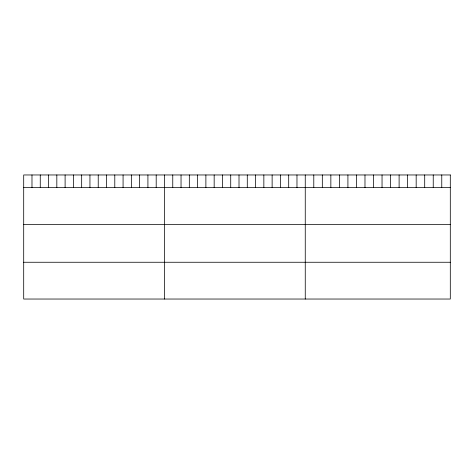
<?xml version="1.0" encoding="UTF-8"?>
<svg xmlns="http://www.w3.org/2000/svg" width="474" height="474" viewBox="0 0 474 474"><rect width="100%" height="100%" fill="white"/><g stroke="black" fill="none" stroke-linecap="round" stroke-linejoin="round"><path stroke-width="0.71" d="M23.7 187.597L450.3 187.597M23.7 224.374L450.3 224.374M23.7 262.258L450.3 262.258M441.768 174.965L441.768 187.597M433.236 174.965L433.236 187.597M424.704 174.965L424.704 187.597M416.172 174.965L416.172 187.597M407.64 174.965L407.64 187.597M399.108 174.965L399.108 187.597M390.576 174.965L390.576 187.597M382.044 174.965L382.044 187.597M373.512 174.965L373.512 187.597M364.98 174.965L364.98 187.597M356.448 174.965L356.448 187.597M347.916 174.965L347.916 187.597M339.384 174.965L339.384 187.597M330.852 174.965L330.852 187.597M322.32 174.965L322.32 187.597M313.788 174.965L313.788 187.597M305.256 174.965L305.256 299.035M296.973 174.965L296.973 187.597M288.696 174.965L288.696 187.597M280.412 174.965L280.412 187.597M272.129 174.965L272.129 187.597M263.852 174.965L263.852 187.597M255.569 174.965L255.569 187.597M247.286 174.965L247.286 187.597M239.009 174.965L239.009 187.597M230.725 174.965L230.725 187.597M222.448 174.965L222.448 187.597M214.165 174.965L214.165 187.597M205.882 174.965L205.882 187.597M197.605 174.965L197.605 187.597M189.322 174.965L189.322 187.597M181.038 174.965L181.038 187.597M172.761 174.965L172.761 187.597M164.478 174.965L164.478 299.035M156.195 174.965L156.195 187.597M147.918 174.965L147.918 187.597M139.634 174.965L139.634 187.597M131.351 174.965L131.351 187.597M123.074 174.965L123.074 187.597M114.791 174.965L114.791 187.597M106.508 174.965L106.508 187.597M98.231 174.965L98.231 187.597M89.947 174.965L89.947 187.597M81.67 174.965L81.67 187.597M73.387 174.965L73.387 187.597M65.104 174.965L65.104 187.597M56.827 174.965L56.827 187.597M48.544 174.965L48.544 187.597M40.26 174.965L40.26 187.597M31.983 174.965L31.983 187.597M450.3 174.965L23.7 174.965L23.7 299.035L450.3 299.035L450.3 174.965"/></g></svg>
